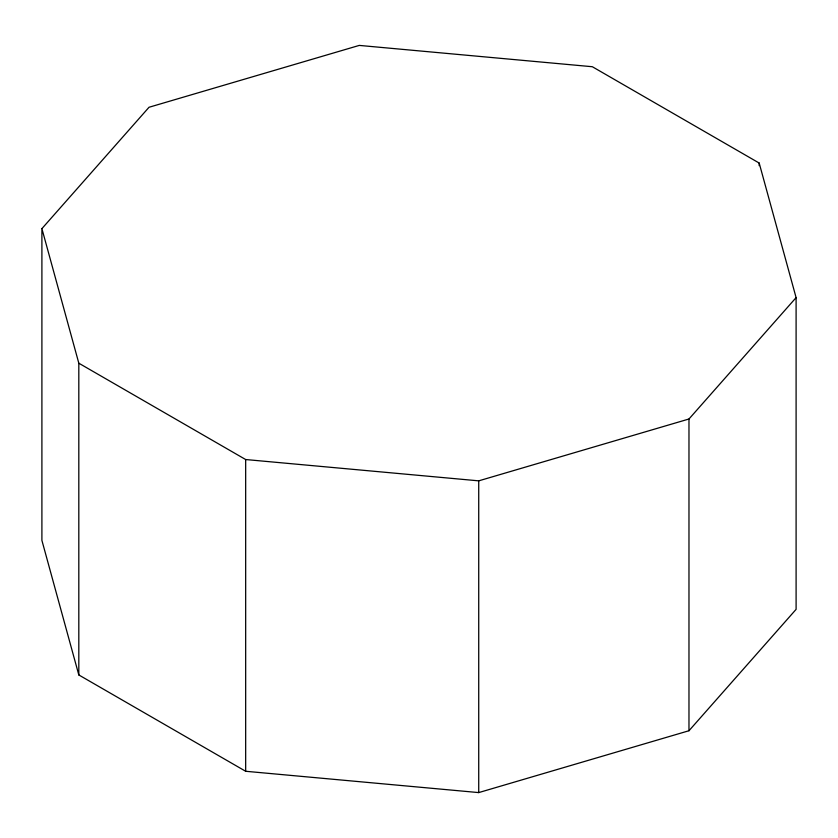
<?xml version="1.0" encoding="UTF-8"?>
<svg xmlns="http://www.w3.org/2000/svg" width="838" height="838" viewBox="0 0 838 838"><rect width="100%" height="100%" fill="white"/><g stroke="black" fill="none" stroke-linecap="round" stroke-linejoin="round"><path stroke-width="1.26" d="M41.9 228.648L149.028 107.264L359.272 45.409L592.33 66.726L759.186 163.054L796.1 297.616L796.1 609.352L688.972 730.736L478.728 792.591L245.67 771.274L78.814 674.946L41.9 540.384L41.9 228.648L78.814 363.2L78.814 674.946M78.814 363.2L245.67 459.538L478.728 480.844L688.972 419L796.1 297.616M759.186 163.054L759.186 165.652M688.972 419L688.972 730.736M478.728 480.844L478.728 792.591M245.67 459.538L245.67 771.274"/></g></svg>
